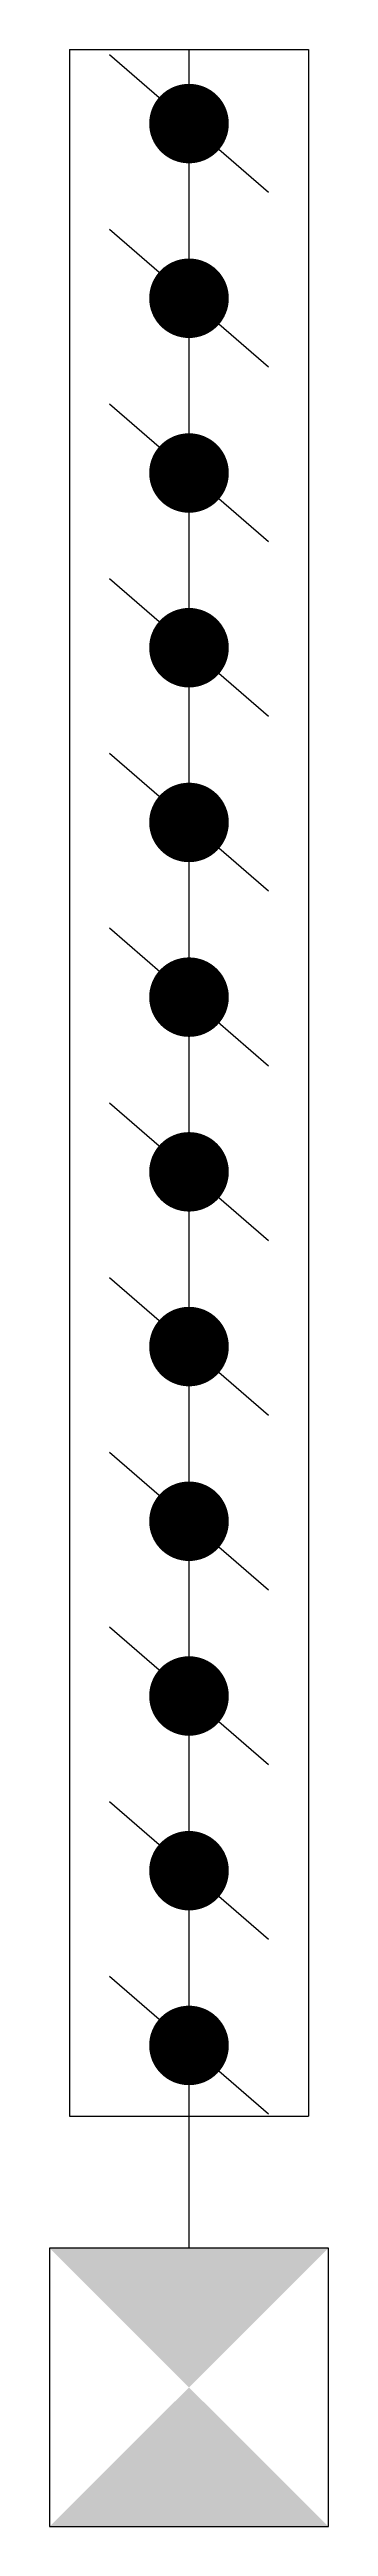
# Model space of a CAD drawing. Extents: x 462150 to 608263, y 35809 to 85242.
# Drawn here: x 515254 to 515342, y 67450 to 68229 of the extents above; entities that cross this region are included whole.
import ezdxf

# ---------------------------------------------------------------- set-up
doc = ezdxf.new("R2010")
doc.units = 0
doc.header["$LTSCALE"] = 500
doc.header["$MEASUREMENT"] = 0
doc.layers.add('AC-DAMPER', color=2, linetype='Continuous')
doc.layers.add('AC.VD.', color=41, linetype='Continuous')
doc.styles.add('ROMAND', font='sanss___.ttf', dxfattribs={"height": 0.3})
doc.styles.add('ROMANS', font='romans.shx', dxfattribs={"width": 0.8, "height": 100})

# ---------------------------------------------------------------- blocks, each defined once
blk = doc.blocks.new('MD-650')
at = {"layer": 'AC-DAMPER'}
for p, q in [((129.09, 43.75), (41.59, 43.75)), ((41.59, 43.75), (41.59, -43.75)), ((129.09, -43.75), (129.09, 43.75)), ((-650, -37.5), (-650, 37.5)), ((-650, 37.5), (0, 37.5)), ((0, -37.5), (0, 37.5)), ((-605.06, 25), (-648.37, -25)), ((-550.1, 25), (-593.41, -25)), ((-495.15, 25), (-538.46, -25)), ((-440.19, 25), (-483.5, -25)), ((-385.24, 25), (-428.55, -25)), ((-330.28, 25), (-373.6, -25)), ((-275.33, 25), (-318.64, -25)), ((-220.38, 25), (-263.69, -25)), ((-165.42, 25), (-208.73, -25)), ((-110.47, 25), (-153.78, -25)), ((-55.51, 25), (-98.82, -25)), ((-0.56, 25), (-43.87, -25)), ((-650, 0), (41.59, 0)), ((-650, -37.5), (0, -37.5)), ((41.59, -43.75), (129.09, -43.75))]:
    blk.add_line(p, q, dxfattribs=at)
at = {"layer": 'AC-DAMPER', "const_width": 12.5}
for points in [[(-626.71, 6.25, -1), (-626.71, -6.25, -1)], [(-571.76, 6.25, -1), (-571.76, -6.25, -1)], [(-516.8, 6.25, -1), (-516.8, -6.25, -1)], [(-461.85, 6.25, -1), (-461.85, -6.25, -1)], [(-406.89, 6.25, -1), (-406.89, -6.25, -1)], [(-351.94, 6.25, -1), (-351.94, -6.25, -1)], [(-296.99, 6.25, -1), (-296.99, -6.25, -1)], [(-242.03, 6.25, -1), (-242.03, -6.25, -1)], [(-187.08, 6.25, -1), (-187.08, -6.25, -1)], [(-132.12, 6.25, -1), (-132.12, -6.25, -1)], [(-77.17, 6.25, -1), (-77.17, -6.25, -1)], [(-22.21, 6.25, -1), (-22.21, -6.25, -1)]]:
    blk.add_lwpolyline(points, format="xyb", close=True, dxfattribs=at)
at = {"layer": 'AC-DAMPER'}
blk.add_solid([(41.59, -43.75), (41.59, 43.75), (129.09, 43.75), (129.09, -43.75)], dxfattribs=at)
at = {"layer": 'AC-DAMPER', "text_generation_flag": 4, "width": 1}
for style, p in [('ROMANS', (41.59, 43.75)), ('ROMANS', (41.59, 0.48)), ('ROMAND', (41.59, -43.75))]:
    blk.add_text('a', height=0.005, rotation=90, dxfattribs=dict(at, style=style)).set_placement(p)

msp = doc.modelspace()

# ---------------------------------------------------------------- block references
at = {"layer": 'AC.VD.', "rotation": 270}
msp.add_blockref('MD-650', (515298.06, 67579.15), dxfattribs=at)

doc.saveas('drawing.dxf')
